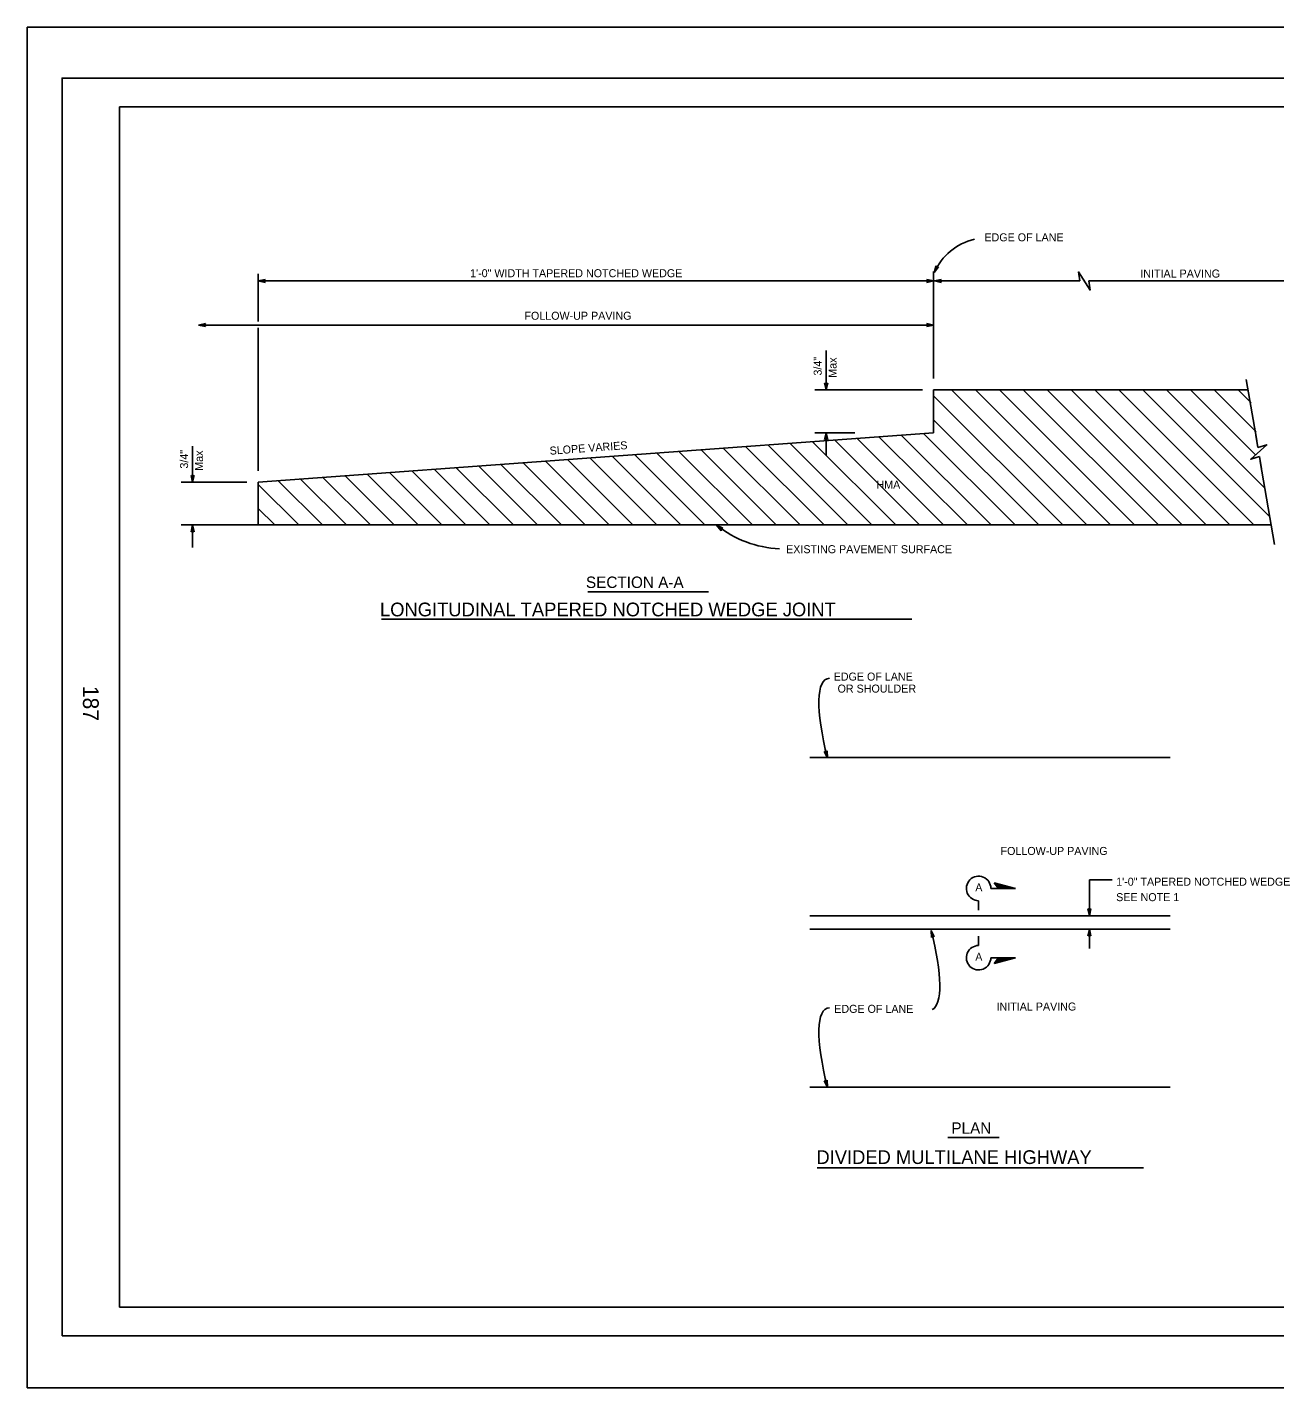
# Model space of a CAD drawing. Extents: x -894 to 866, y -476 to 714.
# Drawn here: x -894 to 197, y -476 to 714 of the extents above; entities that cross this region are included whole.
import ezdxf

# ---------------------------------------------------------------- set-up
doc = ezdxf.new("R2010")
doc.units = 0
for name, color, linetype in [('10 Sheet Format', 7, 'Continuous'), ('22 Misc Cnst Det', 7, 'Continuous'), ('56 Stage 3 Anno', 7, 'Continuous'), ('57 Undefined', 7, 'Continuous'), ('59 Sndwall Anno', 7, 'Continuous'), ('60 Nongeo Data', 7, 'Continuous')]:
    doc.layers.add(name, color=color, linetype=linetype)

msp = doc.modelspace()

# ---------------------------------------------------------------- linework, layer by layer
at = {"layer": '10 Sheet Format'}
for p, q in [((-863.5, 669), (836.5, 669)), ((-863.5, 669), (-863.5, -431)), ((-813.5, 644), (811.5, 644)), ((-813.5, 644), (-813.5, -406)), ((-813.5, -406), (811.5, -406)), ((-863.5, -431), (836.5, -431))]:
    msp.add_line(p, q, dxfattribs=at)
for points in [[(-894, 713.6), (866, 713.6), (866, -476.4), (-894, -476.4)], [(-863.5, -431), (836.5, -431), (836.5, 669), (-863.5, 669)]]:
    msp.add_lwpolyline(points, close=True, dxfattribs=at)
at = {"layer": '22 Misc Cnst Det'}
for p, q in [((-29.8, -39.7), (-48.7, -34.9)), ((-44.8, -39.7), (-48.7, -34.9)), ((-31.3, -39.7), (-48.3, -35.4)), ((-51.5, -39.7), (-29.8, -39.7)), ((-32.9, -39.7), (-47.9, -35.9)), ((-34.4, -39.7), (-47.5, -36.4)), ((-36, -39.7), (-47.1, -36.9)), ((-37.6, -39.7), (-46.7, -37.4)), ((-39.1, -39.7), (-46.3, -37.9)), ((-40.7, -39.7), (-45.9, -38.4)), ((-42.2, -39.7), (-45.5, -38.9)), ((-43.8, -39.7), (-45.1, -39.4)), ((-62.2, -50.5), (-62.2, -58.6)), ((-62.2, -89.6), (-62.2, -81.5)), ((-51.5, -100.3), (-29.8, -100.3)), ((-29.8, -100.3), (-48.7, -105.2)), ((-44.8, -100.3), (-48.7, -105.2)), ((-31.3, -100.3), (-48.3, -104.7)), ((-32.9, -100.3), (-47.9, -104.2)), ((-34.4, -100.3), (-47.5, -103.7)), ((-36, -100.3), (-47.1, -103.2)), ((-37.6, -100.3), (-46.7, -102.7)), ((-39.1, -100.3), (-46.3, -102.2)), ((-40.7, -100.3), (-45.9, -101.7)), ((-42.2, -100.3), (-45.5, -101.2)), ((-43.8, -100.3), (-45.1, -100.7))]:
    msp.add_line(p, q, dxfattribs=at)
for centre, start, end in [((-62.2, -39.7), 0, 270.0005), ((-62.2, -100.3), 89.9995, 360)]:
    msp.add_arc(centre, 10.7, start, end, dxfattribs=at)
at = {"layer": '56 Stage 3 Anno'}
for p, q in [((-101, 499), (-99.7, 505)), ((-97.3, 503.9), (-101, 499)), ((-100.4, 500.2), (-99.5, 504.6)), ((-97.7, 503.8), (-100.4, 500.2)), ((-99.8, 501.5), (-99.2, 504.3)), ((-98.1, 503.8), (-99.8, 501.5)), ((-99.7, 505), (-99.7, 505)), ((-99.7, 505), (-98.8, 503.7)), ((-99.3, 502.7), (-99, 503.9)), ((-98.5, 503.7), (-99.3, 502.7)), ((-98.8, 503.7), (-97.3, 503.9)), ((-97.3, 503.9), (-97.3, 503.9)), ((-692, 456.1), (-692, 498)), ((-692, 491.6), (-686, 493)), ((-101.5, 491.6), (-692, 491.6)), ((-686, 490.3), (-692, 491.6)), ((-692, 491.6), (-692, 491.6)), ((-686.3, 490.7), (-690.7, 491.6)), ((-690.6, 491.6), (-686.3, 492.6)), ((-689.3, 491.6), (-686.5, 492.3)), ((-686.5, 491), (-689.3, 491.6)), ((-687.9, 491.6), (-686.7, 491.9)), ((-686.7, 491.4), (-687.9, 491.6)), ((-686, 493), (-686.8, 491.6)), ((-686.8, 491.6), (-686, 490.3)), ((-686, 493), (-686, 493)), ((-686, 490.3), (-686, 490.3)), ((-106.7, 491.6), (-107.5, 493)), ((-107.5, 493), (-107.5, 493)), ((-107.5, 493), (-101.5, 491.6)), ((-101.5, 491.6), (-107.5, 490.3)), ((-107.5, 490.3), (-106.7, 491.6)), ((-107.5, 490.3), (-107.5, 490.3)), ((-107.3, 492.6), (-102.9, 491.6)), ((-102.9, 491.6), (-107.3, 490.7)), ((-104.3, 491.6), (-107.1, 491)), ((-107, 492.3), (-104.3, 491.6)), ((-106.9, 491.9), (-105.6, 491.6)), ((-105.6, 491.6), (-106.8, 491.4)), ((-101.5, 406.2), (-101.5, 499.8)), ((-101.5, 491.6), (-101.5, 491.6)), ((-101, 499), (-101, 499)), ((-100.8, 491.6), (-94.8, 493)), ((26.3, 491.6), (-100.8, 491.6)), ((-94.8, 490.3), (-100.8, 491.6)), ((-100.8, 491.6), (-100.8, 491.6)), ((-99.4, 491.6), (-95, 492.6)), ((-95, 490.7), (-99.4, 491.6)), ((-98, 491.6), (-95.2, 492.3)), ((-95.2, 491), (-98, 491.6)), ((-96.6, 491.6), (-95.4, 491.9)), ((-95.4, 491.4), (-96.6, 491.6)), ((-94.8, 493), (-95.6, 491.6)), ((-95.6, 491.6), (-94.8, 490.3)), ((-94.8, 493), (-94.8, 493)), ((-94.8, 490.3), (-94.8, 490.3)), ((26.3, 491.6), (15.3, 491.6)), ((45.3, 491.6), (34.3, 491.6)), ((318.9, 491.6), (41.2, 491.6)), ((-744.3, 453.1), (-738.3, 454.4)), ((-101.5, 453.1), (-744.3, 453.1)), ((-738.3, 451.8), (-744.3, 453.1)), ((-744.3, 453.1), (-744.3, 453.1)), ((-742.9, 453.1), (-738.5, 454.1)), ((-738.5, 452.1), (-742.9, 453.1)), ((-741.5, 453.1), (-738.7, 453.7)), ((-738.8, 452.5), (-741.5, 453.1)), ((-740.2, 453.1), (-738.9, 453.4)), ((-738.9, 452.8), (-740.2, 453.1)), ((-738.3, 454.4), (-739.1, 453.1)), ((-739.1, 453.1), (-738.3, 451.8)), ((-738.3, 454.4), (-738.3, 454.4)), ((-106.7, 453.1), (-107.5, 454.4)), ((-107.5, 454.4), (-107.5, 454.4)), ((-107.5, 454.4), (-101.5, 453.1)), ((-101.5, 453.1), (-107.5, 451.8)), ((-107.5, 451.8), (-106.7, 453.1)), ((-107.3, 454.1), (-102.9, 453.1)), ((-102.9, 453.1), (-107.3, 452.1)), ((-104.3, 453.1), (-107.1, 452.5)), ((-107, 453.7), (-104.3, 453.1)), ((-106.9, 453.4), (-105.6, 453.1)), ((-105.6, 453.1), (-106.8, 452.8)), ((-101.5, 453.1), (-101.5, 453.1)), ((-738.3, 451.8), (-738.3, 451.8)), ((-692, 325.5), (-692, 450.5)), ((-107.5, 451.8), (-107.5, 451.8)), ((-195.5, 430.9), (-195.5, 396.3)), ((171.9, 405.3), (181, 352)), ((-111.3, 396.3), (-205.3, 396.3)), ((-195.5, 396.3), (-196.8, 402.3)), ((-196.8, 402.3), (-196.8, 402.3)), ((-196.8, 402.3), (-195.5, 401.5)), ((-195.5, 397.7), (-196.4, 402.1)), ((-195.5, 399.1), (-196.1, 401.9)), ((-195.5, 400.5), (-195.7, 401.7)), ((-195.5, 401.5), (-194.1, 402.3)), ((-194.1, 402.3), (-195.5, 396.3)), ((-194.5, 402.1), (-195.5, 397.7)), ((-194.8, 401.9), (-195.5, 399.1)), ((-195.2, 401.7), (-195.5, 400.5)), ((-195.5, 396.3), (-195.5, 396.3)), ((-194.1, 402.3), (-194.1, 402.3)), ((-170.4, 358.9), (-205.3, 358.9)), ((-196.8, 352.9), (-195.5, 358.9)), ((-196.4, 353.1), (-195.5, 357.6)), ((-195.5, 358.9), (-195.5, 339.2)), ((-195.5, 358.9), (-195.5, 358.9)), ((-195.5, 358.9), (-194.1, 352.9)), ((-195.5, 357.5), (-194.5, 353.2)), ((-749.4, 347.1), (-749.4, 315.6)), ((-195.5, 353.7), (-196.8, 352.9)), ((-196.8, 352.9), (-196.8, 352.9)), ((-196.1, 353.4), (-195.5, 356.2)), ((-195.7, 353.6), (-195.5, 354.8)), ((-195.5, 356.2), (-194.8, 353.3)), ((-195.5, 354.8), (-195.2, 353.6)), ((-194.1, 352.9), (-195.5, 353.7)), ((-194.1, 352.9), (-194.1, 352.9)), ((182, 346), (180.1, 356.8)), ((185.3, 327.3), (183.4, 338.1)), ((184.1, 333.7), (196.5, 261)), ((-749.4, 315.6), (-750.7, 321.6)), ((-750.7, 321.6), (-750.7, 321.6)), ((-750.7, 321.6), (-749.4, 320.8)), ((-749.4, 317), (-750.4, 321.4)), ((-749.4, 320.8), (-748.1, 321.6)), ((-748.1, 321.6), (-749.4, 315.6)), ((-748.4, 321.4), (-749.4, 317)), ((-748.1, 321.6), (-748.1, 321.6)), ((-701.9, 315.6), (-759.3, 315.6)), ((-749.4, 318.4), (-750, 321.2)), ((-749.4, 319.8), (-749.7, 321)), ((-748.8, 321.2), (-749.4, 318.4)), ((-749.1, 321), (-749.4, 319.8)), ((-749.4, 315.6), (-749.4, 315.6)), ((-750.8, 272.2), (-749.4, 278.2)), ((-750.4, 272.4), (-749.4, 276.8)), ((-750, 272.7), (-749.4, 275.5)), ((-749.7, 272.8), (-749.4, 274.1)), ((-749.4, 278.2), (-749.4, 258.5)), ((-749.4, 278.2), (-749.4, 278.2)), ((-749.4, 278.2), (-748.1, 272.2)), ((-749.4, 276.8), (-748.4, 272.5)), ((-749.4, 275.5), (-748.8, 272.6)), ((-749.4, 274.1), (-749.2, 272.9)), ((-287.4, 273.2), (-291.3, 278)), ((-291.3, 278), (-291.3, 278)), ((-291.3, 278), (-285.8, 275.3)), ((-287.4, 273.6), (-290.2, 277.1)), ((-290.2, 277.1), (-286.2, 275.2)), ((-287.3, 274), (-289.1, 276.3)), ((-289.1, 276.3), (-286.5, 275)), ((-287.2, 274.4), (-288, 275.4)), ((-288, 275.4), (-286.9, 274.9)), ((-287.2, 274.8), (-287.4, 273.2)), ((-285.8, 275.3), (-287.2, 274.8)), ((-285.8, 275.3), (-285.8, 275.3)), ((-749.4, 273), (-750.8, 272.2)), ((-750.8, 272.2), (-750.8, 272.2)), ((-748.1, 272.2), (-749.4, 273)), ((-748.1, 272.2), (-748.1, 272.2)), ((-287.4, 273.2), (-287.4, 273.2)), ((-194.4, 74.6), (-197.1, 80.1)), ((-197.1, 80.1), (-197.1, 80.1)), ((-197.1, 80.1), (-195.7, 79.6)), ((-194.7, 75.9), (-196.7, 79.9)), ((-195.1, 77.2), (-196.4, 79.8)), ((-195.4, 78.6), (-196, 79.7)), ((-195.7, 79.6), (-194.6, 80.7)), ((-195.4, 79.8), (-195.4, 78.6)), ((-195.1, 80.1), (-195.1, 77.2)), ((-194.8, 80.4), (-194.7, 75.9)), ((-194.6, 80.7), (-194.6, 80.7)), ((-194.6, 80.7), (-194.4, 74.6)), ((-194.4, 74.6), (-194.4, 74.6)), ((34.7, -32.2), (34.7, -63.6)), ((34.7, -32.2), (54.6, -32.2)), ((34.7, -63.6), (33.4, -57.6)), ((33.4, -57.6), (33.4, -57.6)), ((33.4, -57.6), (34.7, -58.4)), ((34.7, -62.3), (33.7, -57.9)), ((34.7, -60.9), (34.1, -58.1)), ((34.7, -59.5), (34.4, -58.3)), ((34.7, -58.4), (36, -57.6)), ((36, -57.6), (34.7, -63.6)), ((35.7, -57.9), (34.7, -62.3)), ((35.3, -58.1), (34.7, -60.9)), ((35, -58.3), (34.7, -59.5)), ((36, -57.6), (36, -57.6)), ((34.7, -63.6), (34.7, -63.6)), ((-103.5, -82.5), (-103.7, -76.4)), ((-103.7, -76.4), (-103.7, -76.4)), ((-103.7, -76.4), (-100.9, -81.9)), ((-102.4, -81.4), (-103.5, -82.5)), ((-103.5, -82.5), (-103.5, -82.5)), ((-103.2, -82.3), (-103.3, -77.7)), ((-103.3, -77.8), (-101.3, -81.8)), ((-102.9, -81.9), (-103, -79.1)), ((-103, -79.1), (-101.7, -81.7)), ((-102.6, -81.7), (-102.7, -80.4)), ((-102.7, -80.4), (-102.1, -81.5)), ((-100.9, -81.9), (-102.4, -81.4)), ((-100.9, -81.9), (-100.9, -81.9)), ((33.3, -81.2), (34.7, -75.2)), ((34.7, -80.4), (33.3, -81.2)), ((33.3, -81.2), (33.3, -81.2)), ((33.7, -81), (34.7, -76.6)), ((34.1, -80.7), (34.7, -77.9)), ((34.4, -80.6), (34.7, -79.3)), ((34.7, -75.2), (34.7, -92.1)), ((34.7, -75.2), (34.7, -75.2)), ((34.7, -75.2), (36, -81.2)), ((34.7, -76.6), (35.7, -80.9)), ((34.7, -77.9), (35.3, -80.8)), ((34.7, -79.3), (35, -80.5)), ((36, -81.2), (34.7, -80.4)), ((36, -81.2), (36, -81.2)), ((-194.4, -213.6), (-197.1, -208.1)), ((-197.1, -208.1), (-197.1, -208.1)), ((-197.1, -208.1), (-195.7, -208.5)), ((-194.7, -212.2), (-196.7, -208.2)), ((-195.1, -210.9), (-196.4, -208.3)), ((-195.4, -209.6), (-196, -208.5)), ((-195.7, -208.5), (-194.6, -207.4)), ((-195.4, -208.3), (-195.4, -209.6)), ((-195.1, -208.1), (-195.1, -210.9)), ((-194.8, -207.7), (-194.7, -212.2)), ((-194.6, -207.4), (-194.6, -207.4)), ((-194.6, -207.4), (-194.4, -213.6)), ((-194.4, -213.6), (-194.4, -213.6))]:
    msp.add_line(p, q, dxfattribs=at)
for points in [[(26.3, 491.6), (25.3, 499.6), (35.3, 483.6), (34.3, 491.6)], [(182, 346), (189.7, 348.4), (175.7, 335.7), (183.4, 338.1)]]:
    msp.add_lwpolyline(points, dxfattribs=at)
for centre, radius, start, end in [((-53.5, 477.4), 52.2, 103.7561, 155.5992), ((-231.9, 353), 95.7, 231.6542, 267.3381)]:
    msp.add_arc(centre, radius, start, end, dxfattribs=at)
for centre, start_param, end_param in [((-153, 33.3), 6.204785, 7.385867), ((-145, -35.5), 3.159351, 4.24804), ((-153, -254.9), 6.204785, 7.385867)]:
    msp.add_ellipse(centre, major_axis=(-41.8, 110.4), ratio=0.228568, start_param=start_param, end_param=end_param, dxfattribs=at)
at = {"layer": '57 Undefined'}
for p, q in [((-403.8, 219.7), (-298.5, 219.7)), ((-584.2, 195.8), (-120.5, 195.8)), ((-89.2, -257.6), (-44.1, -257.6)), ((-203.4, -284.1), (81.9, -284.1))]:
    msp.add_line(p, q, dxfattribs=at)
at = {"layer": '59 Sndwall Anno'}
for p, q in [((32.3, 278.2), (-85.8, 396.3)), ((53.2, 278.2), (-64.9, 396.3)), ((74.1, 278.2), (-44, 396.3)), ((95, 278.2), (-23.1, 396.3)), ((115.9, 278.2), (-2.2, 396.3)), ((136.7, 278.2), (18.6, 396.3)), ((157.6, 278.2), (39.5, 396.3)), ((157.6, 278.2), (39.5, 396.3)), ((178.5, 278.2), (60.4, 396.3)), ((192.4, 285.2), (81.3, 396.3)), ((188.1, 310.4), (102.1, 396.3)), ((179.6, 339.8), (123, 396.3)), ((180.4, 359.8), (143.9, 396.3)), ((176, 385.1), (164.8, 396.3)), ((11.5, 278.2), (-101.5, 391.2)), ((-9.4, 278.2), (-101.5, 370.3)), ((-30.3, 278.2), (-110.4, 358.3)), ((-218.2, 278.2), (-285.4, 345.4)), ((-197.3, 278.2), (-266, 346.9)), ((-176.4, 278.2), (-246.5, 348.3)), ((-155.6, 278.2), (-227.1, 349.7)), ((-134.7, 278.2), (-207.6, 351.1)), ((-113.8, 278.2), (-188.2, 352.6)), ((-92.9, 278.2), (-168.7, 354)), ((-72, 278.2), (-149.3, 355.4)), ((-51.2, 278.2), (-129.8, 356.9)), ((-385.2, 278.2), (-441, 334)), ((-364.4, 278.2), (-421.6, 335.5)), ((-343.5, 278.2), (-402.1, 336.9)), ((-322.6, 278.2), (-382.7, 338.3)), ((-301.7, 278.2), (-363.2, 339.7)), ((-280.8, 278.2), (-343.8, 341.2)), ((-260, 278.2), (-324.3, 342.6)), ((-239.1, 278.2), (-304.9, 344)), ((-552.3, 278.2), (-596.7, 322.6)), ((-531.4, 278.2), (-577.2, 324)), ((-510.5, 278.2), (-557.8, 325.5)), ((-489.6, 278.2), (-538.3, 326.9)), ((-468.8, 278.2), (-518.9, 328.3)), ((-447.9, 278.2), (-499.4, 329.8)), ((-427, 278.2), (-479.9, 331.2)), ((-406.1, 278.2), (-460.5, 332.6)), ((-656.7, 278.2), (-692, 313.6)), ((-635.8, 278.2), (-674.5, 316.9)), ((-614.9, 278.2), (-655, 318.3)), ((-594, 278.2), (-635.6, 319.8)), ((-573.1, 278.2), (-616.1, 321.2)), ((-677.5, 278.2), (-692, 292.7))]:
    msp.add_line(p, q, dxfattribs=at)
at = {"layer": '60 Nongeo Data'}
for p, q in [((-101.5, 358.9), (-101.5, 396.3)), ((-101.5, 396.3), (53.2, 396.3)), ((52.4, 396.3), (173.4, 396.3)), ((-101.5, 358.9), (-692, 315.6)), ((-692, 315.6), (-692, 278.2)), ((-759.3, 278.2), (54.5, 278.2)), ((46.7, 278.2), (193.6, 278.2)), ((-209.7, 74.8), (105.2, 74.8)), ((-209.7, -63.6), (105.2, -63.6)), ((-209.7, -75.2), (-108.1, -75.2)), ((-108.1, -75.2), (105.2, -75.2)), ((-209.7, -213.6), (105.2, -213.6))]:
    msp.add_line(p, q, dxfattribs=at)

# ---------------------------------------------------------------- texts
at = {"layer": '10 Sheet Format'}
msp.add_text('187', height=13.78, rotation=270, dxfattribs=at).set_placement((-845.3, 137.5))
at = {"layer": '57 Undefined'}
for s, height, p in [('EDGE OF LANE', 7, (-57.1, 526.3)), ('1\'-0" WIDTH TAPERED NOTCHED WEDGE', 7, (-506.8, 494.9)), ('INITIAL PAVING', 7, (79.2, 494.6)), ('FOLLOW-UP PAVING', 7, (-459.3, 457.7)), ('HMA', 7, (-151.5, 309.9)), ('EXISTING PAVEMENT SURFACE', 7, (-230.5, 253.5)), ('SECTION A-A', 10, (-405.5, 223.1)), ('LONGITUDINAL TAPERED NOTCHED WEDGE JOINT', 12, (-585.6, 198.3)), ('EDGE OF LANE', 7, (-188.9, 142.1)), ('OR SHOULDER', 7, (-185.5, 131.6)), ('FOLLOW-UP PAVING', 7, (-43, -10.4)), ('A', 7, (-65.1, -42.3)), ('1\'-0" TAPERED NOTCHED WEDGE', 7, (58.1, -37.3)), ('SEE NOTE 1', 7, (58.1, -50.8)), ('A', 7, (-65.1, -103)), ('EDGE OF LANE', 7, (-188.4, -148.5)), ('INITIAL PAVING', 7, (-46.5, -146.5)), ('PLAN', 10, (-86, -254.3)), ('DIVIDED MULTILANE HIGHWAY', 12, (-204, -280.7))]:
    msp.add_text(s, height=height, dxfattribs=at).set_placement(p)
for s, rotation, p in [('3/4"', 90, (-199.4, 408.9)), ('Max', 90, (-186.4, 407)), ('SLOPE VARIES', 4.1942, (-437, 339.6)), ('3/4"', 90, (-753.4, 327.5)), ('Max', 90, (-740.4, 325.6))]:
    msp.add_text(s, height=7, rotation=rotation, dxfattribs=at).set_placement(p)

doc.saveas('drawing.dxf')
